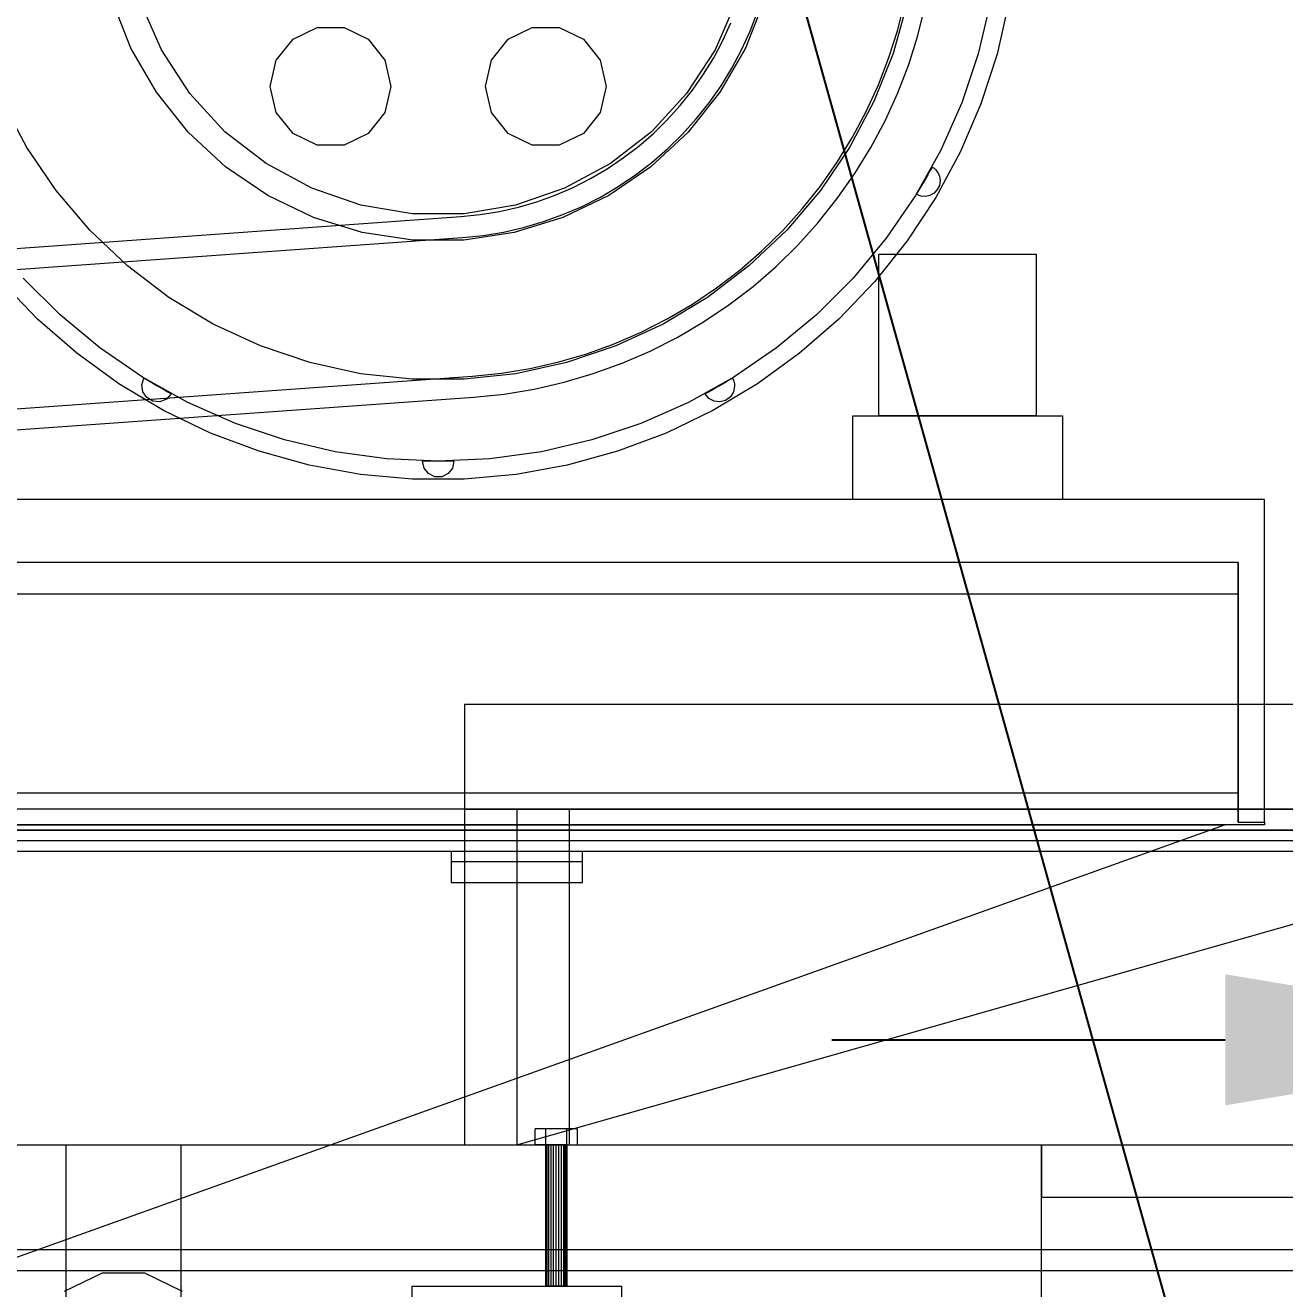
# Model space of a CAD drawing. Header units: millimetres. Extents: x -191664 to 191490, y -197311 to 10263.
# Drawn here: x 26940.8 to 27420.9, y 1087.1 to 1568.9 of the extents above; entities that cross this region are included whole.
import ezdxf

# ---------------------------------------------------------------- set-up
doc = ezdxf.new("R2010")
doc.units = ezdxf.units.MM
for name, color, linetype, lineweight in [('COTAS_P', 1, 'Continuous', 0), ('COTAS_R', 1, 'Continuous', 0), ('lateral_briquetadora', 7, 'Continuous', 0), ('lateral_C05', 7, 'Continuous', 0)]:
    doc.layers.add(name, color=color, linetype=linetype, lineweight=lineweight)
doc.dimstyles.new('PLANTA_100', dxfattribs={"dimtxt": 250, "dimasz": 150, "dimexe": 150, "dimexo": 80, "dimgap": 100, "dimtad": 1, "dimtih": 1, "dimtoh": 1, "dimdec": 1, "dimdsep": 46, "dimcen": 0.09, "dimclrd": 1, "dimclre": 1, "dimclrt": 1, "dimadec": 0, "dimazin": 0, "dimtfac": 1, "dimtdec": 4, "dimtofl": 0, "dimtmove": 0, "dimatfit": 3, "dimfxl": 1, "dimtolj": 1, "dimtzin": 0, "dimarcsym": 0})

# ---------------------------------------------------------------- blocks, each defined once
blk = doc.blocks.new('*D8')
at = {"layer": 'COTAS_P', "color": 1, "lineweight": -2, "transparency": 16777216}
for p, q in [((25128.19, 1262), (25128.19, 2132)), ((27628.19, 1262), (27628.19, 2132)), ((25278.19, 1982), (27478.19, 1982))]:
    blk.add_line(p, q, dxfattribs=at)
at = {"layer": 'COTAS_P', "color": 1, "transparency": 16777216}
for points in [[(25278.19, 2007), (25278.19, 1957), (25128.19, 1982)], [(27478.19, 2007), (27478.19, 1957), (27628.19, 1982)]]:
    blk.add_solid(points, dxfattribs=at)
at = {"layer": 'Defpoints', "color": 0, "transparency": 16777216}
for p in [(27628.19, 1982), (25128.19, 1182), (27628.19, 1182)]:
    blk.add_point(p, dxfattribs=at)
blk = doc.blocks.new('*D9')
at = {"layer": 'COTAS_P', "color": 1, "lineweight": -2, "transparency": 16777216}
for p, q in [((36895.57, 3577.04), (36661.27, 4414.9)), ((27369.68, 1660.84), (36557.21, 4230.05)), ((27419.12, 927.04), (27184.82, 1764.9))]:
    blk.add_line(p, q, dxfattribs=at)
at = {"layer": 'COTAS_P', "color": 1, "transparency": 16777216}
for points in [[(36550.48, 4254.12), (36563.94, 4205.97), (36701.67, 4270.44)], [(27362.94, 1684.92), (27376.41, 1636.76), (27225.22, 1620.44)]]:
    blk.add_solid(points, dxfattribs=at)
at = {"layer": 'Defpoints', "color": 0, "transparency": 16777216}
for p in [(36701.67, 4270.44), (36917.12, 3500), (27440.67, 850)]:
    blk.add_point(p, dxfattribs=at)
blk = doc.blocks.new('*D27')
at = {"layer": 'COTAS_R', "color": 1, "lineweight": -2, "transparency": 16777216}
for p, q in [((27248.19, 1182), (27398.19, 1182)), ((27628.1, 1182), (27628.28, 1182)), ((27628.19, 1181.91), (27628.19, 1182.09))]:
    blk.add_line(p, q, dxfattribs=at)
at = {"layer": 'COTAS_R', "color": 1, "transparency": 16777216}
blk.add_solid([(27398.19, 1207), (27398.19, 1157), (27548.19, 1182)], dxfattribs=at)
at = {"layer": 'Defpoints', "color": 0, "transparency": 16777216}
for p in [(27548.19, 1182), (27708.19, 1182)]:
    blk.add_point(p, dxfattribs=at)

msp = doc.modelspace()

# ---------------------------------------------------------------- linework, layer by layer
at = {"layer": 'lateral_briquetadora', "color": 9, "true_color": 0xb9c3c2}
for p, q in [((26981.06, 1560.2), (26973.96, 1578.28)), ((26992.65, 1559.49), (26984.69, 1577.64)), ((27211.68, 1577.64), (27203.72, 1559.49)), ((27222.41, 1578.28), (27215.31, 1560.2)), ((27273.35, 1567.18), (27276.04, 1577.99)), ((27281.05, 1565.01), (27283.86, 1576.29)), ((27042.85, 1563.57), (27052.07, 1568.01)), ((27052.07, 1568.01), (27062.3, 1568.01)), ((27062.3, 1568.01), (27071.53, 1563.57)), ((27124.85, 1563.57), (27134.07, 1568.01)), ((27134.07, 1568.01), (27144.3, 1568.01)), ((27144.3, 1568.01), (27153.53, 1563.57)), ((27270, 1556.56), (27273.35, 1567.18)), ((27036.46, 1555.57), (27042.85, 1563.57)), ((27071.53, 1563.57), (27077.91, 1555.57)), ((27118.46, 1555.57), (27124.85, 1563.57)), ((27153.53, 1563.57), (27159.91, 1555.57)), ((27277.55, 1553.92), (27281.05, 1565.01)), ((26990.78, 1543.37), (26981.06, 1560.2)), ((27003.49, 1542.89), (26992.65, 1559.49)), ((27203.72, 1559.49), (27192.88, 1542.89)), ((27215.31, 1560.2), (27205.6, 1543.37)), ((27266, 1546.16), (27270, 1556.56)), ((27034.19, 1545.59), (27036.46, 1555.57)), ((27077.91, 1555.57), (27080.19, 1545.59)), ((27116.19, 1545.59), (27118.46, 1555.57)), ((27159.91, 1555.57), (27162.19, 1545.59)), ((27273.38, 1543.07), (27277.55, 1553.92)), ((27002.89, 1528.18), (26990.78, 1543.37)), ((27016.91, 1528.31), (27003.49, 1542.89)), ((27036.46, 1535.61), (27034.19, 1545.59)), ((27080.19, 1545.59), (27077.91, 1535.61)), ((27118.46, 1535.61), (27116.19, 1545.59)), ((27162.19, 1545.59), (27159.91, 1535.61)), ((27192.88, 1542.89), (27179.46, 1528.31)), ((27205.6, 1543.37), (27193.48, 1528.18)), ((27261.38, 1536.03), (27266, 1546.16)), ((27268.55, 1532.49), (27273.38, 1543.07)), ((27042.85, 1527.6), (27036.46, 1535.61)), ((27077.91, 1535.61), (27071.53, 1527.6)), ((27124.85, 1527.6), (27118.46, 1535.61)), ((27159.91, 1535.61), (27153.53, 1527.6)), ((27256.15, 1526.2), (27261.38, 1536.03)), ((27263.09, 1522.22), (27268.55, 1532.49)), ((27017.13, 1514.96), (27002.89, 1528.18)), ((27032.55, 1516.14), (27016.91, 1528.31)), ((27052.07, 1523.16), (27042.85, 1527.6)), ((27071.53, 1527.6), (27062.3, 1523.16)), ((27134.07, 1523.16), (27124.85, 1527.6)), ((27153.53, 1527.6), (27144.3, 1523.16)), ((27179.46, 1528.31), (27163.82, 1516.14)), ((27193.48, 1528.18), (27179.24, 1514.96)), ((27062.3, 1523.16), (27052.07, 1523.16)), ((27144.3, 1523.16), (27134.07, 1523.16)), ((27250.32, 1516.7), (27256.15, 1526.2)), ((27257.01, 1512.31), (27263.09, 1522.22)), ((27033.19, 1504.02), (27017.13, 1514.96)), ((27049.98, 1506.71), (27032.55, 1516.14)), ((27163.82, 1516.14), (27146.39, 1506.71)), ((27179.24, 1514.96), (27163.19, 1504.02)), ((27243.93, 1507.58), (27250.32, 1516.7)), ((27250.33, 1502.79), (27257.01, 1512.31)), ((27050.69, 1495.59), (27033.19, 1504.02)), ((27068.73, 1500.27), (27049.98, 1506.71)), ((27146.39, 1506.71), (27127.64, 1500.27)), ((27163.19, 1504.02), (27145.68, 1495.59)), ((27236.98, 1498.87), (27243.93, 1507.58)), ((27088.28, 1497.01), (27068.73, 1500.27)), ((27127.64, 1500.27), (27108.1, 1497.01)), ((27229.52, 1490.6), (27236.98, 1498.87)), ((27243.08, 1493.7), (27250.33, 1502.79)), ((27069.26, 1489.86), (27050.69, 1495.59)), ((27108.1, 1497.01), (27088.28, 1497.01)), ((27145.68, 1495.59), (27127.11, 1489.86)), ((27235.3, 1485.07), (27243.08, 1493.7)), ((27088.47, 1486.96), (27069.26, 1489.86)), ((27127.11, 1489.86), (27107.9, 1486.96)), ((27221.57, 1482.81), (27229.52, 1490.6)), ((27107.9, 1486.96), (27088.47, 1486.96)), ((27226.99, 1476.93), (27235.3, 1485.07)), ((27213.15, 1475.51), (27221.57, 1482.81)), ((27204.31, 1468.74), (27213.15, 1475.51)), ((27218.21, 1469.31), (27226.99, 1476.93)), ((27195.07, 1462.53), (27204.31, 1468.74)), ((27208.97, 1462.24), (27218.21, 1469.31)), ((27185.46, 1456.89), (27195.07, 1462.53)), ((27199.32, 1455.76), (27208.97, 1462.24)), ((27175.53, 1451.85), (27185.46, 1456.89)), ((27189.3, 1449.87), (27199.32, 1455.76)), ((27165.31, 1447.43), (27175.53, 1451.85)), ((27154.83, 1443.64), (27165.31, 1447.43)), ((27178.93, 1444.61), (27189.3, 1449.87)), ((27144.15, 1440.5), (27154.83, 1443.64)), ((27168.26, 1439.99), (27178.93, 1444.61)), ((27111.22, 1435.07), (27122.3, 1436.2)), ((27122.3, 1436.2), (27133.29, 1438.02)), ((27133.29, 1438.02), (27144.15, 1440.5)), ((27146.17, 1432.76), (27157.32, 1436.04)), ((27157.32, 1436.04), (27168.26, 1439.99)), ((25354.11, 1308.93), (27111.22, 1435.07)), ((27134.83, 1430.17), (27146.17, 1432.76)), ((25354.68, 1300.95), (27111.79, 1427.09)), ((27111.79, 1427.09), (27123.36, 1428.27)), ((27123.36, 1428.27), (27134.83, 1430.17))]:
    msp.add_line(p, q, dxfattribs=at)
at = {"layer": 'lateral_briquetadora', "color": 127, "true_color": 0x587e77}
for p, q in [((27276.91, 1577.26), (27271.61, 1558.17)), ((27308.54, 1577.28), (27304.02, 1558.04)), ((27315.64, 1577.14), (27311.22, 1557.81)), ((27271.61, 1558.17), (27264.27, 1539.76)), ((27304.02, 1558.04), (27297.74, 1539.29)), ((27311.22, 1557.81), (27305.09, 1538.95)), ((26941.38, 1522.25), (26932.1, 1539.76)), ((27264.27, 1539.76), (27254.99, 1522.25)), ((27297.74, 1539.29), (27289.75, 1521.21)), ((27305.09, 1538.95), (27297.3, 1520.71)), ((26952.5, 1505.85), (26941.38, 1522.25)), ((27254.99, 1522.25), (27243.87, 1505.85)), ((27289.75, 1521.21), (27280.13, 1503.94)), ((27297.3, 1520.71), (27287.9, 1503.25)), ((27285.62, 1513.33), (27284.79, 1511.83)), ((27286.44, 1514.84), (27285.62, 1513.33)), ((27286.44, 1514.84), (27287.2, 1514.34)), ((27287.2, 1514.34), (27287.87, 1513.72)), ((27287.87, 1513.72), (27288.45, 1513.02)), ((27288.45, 1513.02), (27288.91, 1512.24)), ((27283.09, 1508.86), (27282.22, 1507.38)), ((27283.94, 1510.34), (27283.09, 1508.86)), ((27284.79, 1511.83), (27283.94, 1510.34)), ((27288.91, 1512.24), (27289.24, 1511.39)), ((27289.24, 1511.39), (27289.45, 1510.51)), ((27289.52, 1509.6), (27289.25, 1507.82)), ((27289.45, 1510.51), (27289.52, 1509.6)), ((26965.33, 1490.75), (26952.5, 1505.85)), ((27243.87, 1505.85), (27231.04, 1490.75)), ((27280.13, 1503.94), (27268.96, 1487.64)), ((27281.34, 1505.91), (27280.44, 1504.45)), ((27282.11, 1503.77), (27280.44, 1504.45)), ((27282.22, 1507.38), (27281.34, 1505.91)), ((27283.9, 1503.61), (27282.11, 1503.77)), ((27285.66, 1504), (27283.9, 1503.61)), ((27287.23, 1504.89), (27285.66, 1504)), ((27288.46, 1506.2), (27287.23, 1504.89)), ((27289.25, 1507.82), (27288.46, 1506.2)), ((27287.9, 1503.25), (27276.98, 1486.7)), ((26979.71, 1477.12), (26965.33, 1490.75)), ((27231.04, 1490.75), (27216.66, 1477.12)), ((27268.96, 1487.64), (27256.33, 1472.43)), ((27276.98, 1486.7), (27264.62, 1471.2)), ((27266.19, 1420), (27266.19, 1481.6)), ((27266.19, 1481.6), (27326.19, 1481.6)), ((27326.19, 1481.6), (27326.19, 1420)), ((26995.49, 1465.13), (26979.71, 1477.12)), ((27216.66, 1477.12), (27200.88, 1465.13)), ((26945.46, 1456.86), (26931.76, 1471.2)), ((26954.02, 1458.45), (26940.04, 1472.43)), ((27256.33, 1472.43), (27242.36, 1458.45)), ((27264.62, 1471.2), (27250.91, 1456.86)), ((27012.47, 1454.92), (26995.49, 1465.13)), ((27200.88, 1465.13), (27183.91, 1454.92)), ((26960.4, 1443.82), (26945.46, 1456.86)), ((26969.22, 1445.82), (26954.02, 1458.45)), ((27242.36, 1458.45), (27227.15, 1445.82)), ((27250.91, 1456.86), (27235.98, 1443.82)), ((27030.45, 1446.6), (27012.47, 1454.92)), ((27183.91, 1454.92), (27165.92, 1446.6)), ((26985.53, 1434.65), (26969.22, 1445.82)), ((27049.23, 1440.27), (27030.45, 1446.6)), ((27165.92, 1446.6), (27147.14, 1440.27)), ((27227.15, 1445.82), (27210.84, 1434.65)), ((26976.44, 1432.16), (26960.4, 1443.82)), ((27235.98, 1443.82), (27219.93, 1432.16)), ((27068.58, 1436.01), (27049.23, 1440.27)), ((27088.28, 1433.87), (27068.58, 1436.01)), ((27127.79, 1436.01), (27108.09, 1433.87)), ((27147.14, 1440.27), (27127.79, 1436.01)), ((26993.46, 1421.99), (26976.44, 1432.16)), ((26985.21, 1431.78), (26986.03, 1434.34)), ((26985.59, 1429.11), (26985.21, 1431.78)), ((27002.8, 1425.04), (26985.53, 1434.65)), ((26987.5, 1433.45), (26986.03, 1434.34)), ((26988.97, 1432.57), (26987.5, 1433.45)), ((26990.45, 1431.7), (26988.97, 1432.57)), ((26991.93, 1430.84), (26990.45, 1431.7)), ((27108.09, 1433.87), (27088.28, 1433.87)), ((27210.84, 1434.65), (27193.57, 1425.04)), ((27219.93, 1432.16), (27202.91, 1421.99)), ((27205.93, 1431.7), (27204.44, 1430.84)), ((27207.41, 1432.57), (27205.93, 1431.7)), ((27208.88, 1433.45), (27207.41, 1432.57)), ((27210.34, 1434.34), (27208.88, 1433.45)), ((27210.34, 1434.34), (27210.56, 1433.94)), ((27210.56, 1433.94), (27210.75, 1433.52)), ((27210.75, 1433.52), (27210.91, 1433.08)), ((27211.19, 1431.27), (27210.77, 1429.07)), ((27210.91, 1433.08), (27211.03, 1432.64)), ((27211.03, 1432.64), (27211.12, 1432.19)), ((27211.12, 1432.19), (27211.17, 1431.73)), ((27211.17, 1431.73), (27211.19, 1431.27)), ((26987.1, 1426.88), (26985.59, 1429.11)), ((26989.43, 1425.53), (26987.1, 1426.88)), ((26993.42, 1430), (26991.93, 1430.84)), ((26994.62, 1426.35), (26992.12, 1425.34)), ((26994.92, 1429.16), (26993.42, 1430)), ((26996.42, 1428.34), (26994.62, 1426.35)), ((26996.42, 1428.34), (26994.92, 1429.16)), ((27201.45, 1429.16), (27199.95, 1428.34)), ((27201.39, 1426.62), (27199.95, 1428.34)), ((27203.36, 1425.56), (27201.39, 1426.62)), ((27202.95, 1430), (27201.45, 1429.16)), ((27204.44, 1430.84), (27202.95, 1430)), ((27209.57, 1427.17), (27207.76, 1425.85)), ((27210.77, 1429.07), (27209.57, 1427.17)), ((26992.12, 1425.34), (26989.43, 1425.53)), ((27011.33, 1413.38), (26993.46, 1421.99)), ((27020.88, 1417.05), (27002.8, 1425.04)), ((27193.57, 1425.04), (27175.49, 1417.05)), ((27202.91, 1421.99), (27185.05, 1413.38)), ((27205.59, 1425.28), (27203.36, 1425.56)), ((27207.76, 1425.85), (27205.59, 1425.28)), ((27039.62, 1410.77), (27020.88, 1417.05)), ((27175.49, 1417.05), (27156.75, 1410.77)), ((27256.19, 1420), (27336.19, 1420)), ((27256.19, 1388), (27256.19, 1420)), ((27326.19, 1420), (27266.19, 1420)), ((27336.19, 1420), (27336.19, 1388)), ((27029.89, 1406.42), (27011.33, 1413.38)), ((27185.05, 1413.38), (27166.48, 1406.42)), ((27058.86, 1406.24), (27039.62, 1410.77)), ((27156.75, 1410.77), (27137.51, 1406.24)), ((27049.01, 1401.14), (27029.89, 1406.42)), ((27078.44, 1403.51), (27058.86, 1406.24)), ((27098.19, 1402.6), (27078.44, 1403.51)), ((27092.19, 1402.67), (27092.19, 1402.68)), ((27093.9, 1402.64), (27092.19, 1402.68)), ((27092.19, 1402.66), (27092.19, 1402.67)), ((27092.19, 1402.65), (27092.19, 1402.66)), ((27092.19, 1402.64), (27092.19, 1402.65)), ((27092.19, 1402.62), (27092.19, 1402.64)), ((27092.19, 1402.61), (27092.19, 1402.62)), ((27092.19, 1402.6), (27092.19, 1402.61)), ((27092.78, 1400), (27092.19, 1402.6)), ((27095.62, 1402.62), (27093.9, 1402.64)), ((27097.33, 1402.6), (27095.62, 1402.62)), ((27099.04, 1402.6), (27097.33, 1402.6)), ((27117.93, 1403.51), (27098.19, 1402.6)), ((27100.76, 1402.62), (27099.04, 1402.6)), ((27102.47, 1402.64), (27100.76, 1402.62)), ((27104.19, 1402.68), (27102.47, 1402.64)), ((27104.19, 1402.6), (27103.59, 1400)), ((27104.19, 1402.68), (27104.19, 1402.67)), ((27104.19, 1402.67), (27104.19, 1402.66)), ((27104.19, 1402.66), (27104.19, 1402.65)), ((27104.19, 1402.65), (27104.19, 1402.64)), ((27104.19, 1402.64), (27104.19, 1402.62)), ((27104.19, 1402.62), (27104.19, 1402.61)), ((27104.19, 1402.61), (27104.19, 1402.6)), ((27137.51, 1406.24), (27117.93, 1403.51)), ((27166.48, 1406.42), (27147.36, 1401.14)), ((27068.52, 1397.6), (27049.01, 1401.14)), ((27088.27, 1395.82), (27068.52, 1397.6)), ((27094.45, 1397.91), (27092.78, 1400)), ((27096.85, 1396.75), (27094.45, 1397.91)), ((27101.93, 1397.91), (27099.52, 1396.75)), ((27103.59, 1400), (27101.93, 1397.91)), ((27127.85, 1397.6), (27108.1, 1395.82)), ((27147.36, 1401.14), (27127.85, 1397.6)), ((27108.1, 1395.82), (27088.27, 1395.82)), ((27099.52, 1396.75), (27096.85, 1396.75)), ((27336.19, 1388), (27256.19, 1388))]:
    msp.add_line(p, q, dxfattribs=at)
at = {"layer": 'lateral_briquetadora', "color": 117, "true_color": 0x376c5b}
for p, q in [((27217.13, 1566.67), (27219.96, 1574.04)), ((27206.68, 1563.03), (27209.76, 1569.77)), ((27213.86, 1559.49), (27217.13, 1566.67)), ((27203.2, 1556.5), (27206.68, 1563.03)), ((27199.33, 1550.19), (27203.2, 1556.5)), ((27210.15, 1552.52), (27213.86, 1559.49)), ((27206.02, 1545.79), (27210.15, 1552.52)), ((27195.08, 1544.12), (27199.33, 1550.19)), ((27190.46, 1538.33), (27195.08, 1544.12)), ((27201.48, 1539.33), (27206.02, 1545.79)), ((27185.5, 1532.83), (27190.46, 1538.33)), ((27196.56, 1533.16), (27201.48, 1539.33)), ((27180.22, 1527.65), (27185.5, 1532.83)), ((27191.28, 1527.3), (27196.56, 1533.16)), ((27174.62, 1522.8), (27180.22, 1527.65)), ((27168.74, 1518.3), (27174.62, 1522.8)), ((27185.64, 1521.77), (27191.28, 1527.3)), ((27162.6, 1514.17), (27168.74, 1518.3)), ((27179.68, 1516.6), (27185.64, 1521.77)), ((27156.21, 1510.42), (27162.6, 1514.17)), ((27173.41, 1511.8), (27179.68, 1516.6)), ((27149.61, 1507.07), (27156.21, 1510.42)), ((27166.85, 1507.39), (27173.41, 1511.8)), ((27135.85, 1501.61), (27142.81, 1504.13)), ((27142.81, 1504.13), (27149.61, 1507.07)), ((27153.01, 1499.83), (27160.05, 1503.4)), ((27160.05, 1503.4), (27166.85, 1507.39)), ((27121.52, 1497.87), (27128.74, 1499.52)), ((27128.74, 1499.52), (27135.85, 1501.61)), ((27145.76, 1496.69), (27153.01, 1499.83)), ((25349.74, 1369.77), (27106.85, 1495.91)), ((27106.85, 1495.91), (27114.22, 1496.67)), ((27114.22, 1496.67), (27121.52, 1497.87)), ((27130.76, 1491.78), (27138.34, 1494.01)), ((27138.34, 1494.01), (27145.76, 1496.69)), ((27115.28, 1488.74), (27123.07, 1490.02)), ((27123.07, 1490.02), (27130.76, 1491.78)), ((25350.31, 1361.79), (27107.42, 1487.93)), ((27107.42, 1487.93), (27115.28, 1488.74))]:
    msp.add_line(p, q, dxfattribs=at)
at = {"layer": 'lateral_briquetadora', "color": 252, "true_color": 0x7f959c}
for p, q in [((27413.19, 1388), (26783.19, 1388)), ((27413.19, 1265), (27413.19, 1388)), ((27403.19, 1364), (26783.19, 1364)), ((27403.19, 1364), (27403.19, 1265)), ((27403.19, 1352), (27403.19, 1364)), ((27403.19, 1352), (26783.19, 1352)), ((27403.19, 1276), (27403.19, 1352)), ((27403.19, 1276), (26783.19, 1276)), ((27403.19, 1265), (27403.19, 1276)), ((27413.19, 1264), (26783.19, 1264)), ((26828.19, 1264), (27398.19, 1264)), ((27398.19, 1264), (26828.19, 1060)), ((27403.19, 1265), (27413.19, 1265)), ((27413.19, 1265), (27413.19, 1264))]:
    msp.add_line(p, q, dxfattribs=at)
at = {"layer": 'lateral_C05', "color": 251, "true_color": 0x596770}
for p, q in [((27108.19, 1310), (28033.19, 1310)), ((27108.19, 1310), (27108.19, 1270)), ((27108.19, 1270), (27148.19, 1270)), ((27108.19, 1270), (27108.19, 1142)), ((27108.19, 1270), (28033.19, 1270)), ((27128.19, 1142), (27578.19, 1270)), ((27578.19, 1270), (27128.19, 1270)), ((27128.19, 1270), (27128.19, 1142)), ((27148.19, 1142), (27148.19, 1270)), ((25038.19, 1142), (27328.19, 1142)), ((27328.19, 1082), (27328.19, 1142)), ((27328.19, 1142), (27718.19, 1142)), ((27328.19, 1142), (27328.19, 1122)), ((27328.19, 1122), (27718.19, 1122)), ((27088.19, 1088), (27168.19, 1088)), ((27088.19, 1088), (27088.19, 1082)), ((27168.19, 1082), (27168.19, 1088))]:
    msp.add_line(p, q, dxfattribs=at)
at = {"layer": 'lateral_C05', "color": 117, "true_color": 0x376c5b}
for p, q in [((27628.19, 1270), (25128.19, 1270)), ((27628.19, 1262), (25128.19, 1262)), ((25128.19, 1102), (27628.19, 1102)), ((25128.19, 1094), (27628.19, 1094))]:
    msp.add_line(p, q, dxfattribs=at)
at = {"layer": 'lateral_C05', "color": 254, "true_color": 0xe8e8df}
msp.add_line((25218.19, 1262), (27538.19, 1262), dxfattribs=at)
at = {"layer": 'lateral_C05', "color": 253, "true_color": 0xabb4b8}
for p, q in [((25218.19, 1258), (27538.19, 1258)), ((25218.19, 1254), (27538.19, 1254))]:
    msp.add_line(p, q, dxfattribs=at)
at = {"layer": 'lateral_C05', "color": 250, "true_color": 0x30363a}
for p, q in [((27103.19, 1254), (27153.19, 1254)), ((27103.19, 1254), (27103.19, 1250)), ((27153.19, 1250), (27153.19, 1254))]:
    msp.add_line(p, q, dxfattribs=at)
at = {"layer": 'lateral_C05', "color": 251, "true_color": 0x5c6a72}
for p, q in [((27103.19, 1250), (27153.19, 1250)), ((27103.19, 1250), (27103.19, 1242)), ((27153.19, 1242), (27153.19, 1250)), ((27103.19, 1242), (27153.19, 1242)), ((27108.19, 1242), (27148.19, 1242)), ((27108.19, 1242), (27108.19, 1142)), ((27148.19, 1142), (27148.19, 1242)), ((26956.19, 1142), (27000.19, 1142)), ((26956.19, 1142), (26956.19, 1076.25)), ((27000.19, 1076.25), (27000.19, 1142)), ((27108.19, 1142), (27148.19, 1142))]:
    msp.add_line(p, q, dxfattribs=at)
at = {"layer": 'lateral_C05', "color": 9, "true_color": 0xb4bbc0}
for p, q in [((27139.19, 1148), (27135.19, 1148)), ((27135.19, 1142), (27135.19, 1148)), ((27147.19, 1148), (27139.19, 1148)), ((27139.19, 1142), (27139.19, 1148)), ((27151.19, 1148), (27147.19, 1148)), ((27147.19, 1142), (27147.19, 1148)), ((27151.19, 1148), (27151.19, 1142)), ((27139.19, 1142), (27135.19, 1142)), ((27139.32, 1142), (27139.19, 1142)), ((27139.19, 1088), (27139.19, 1142)), ((27147.19, 1142), (27139.19, 1142)), ((27139.72, 1142), (27139.32, 1142)), ((27139.32, 1088), (27139.32, 1142)), ((27140.36, 1142), (27139.72, 1142)), ((27139.72, 1088), (27139.72, 1142)), ((27141.19, 1142), (27140.36, 1142)), ((27140.36, 1088), (27140.36, 1142)), ((27142.15, 1142), (27141.19, 1142)), ((27141.19, 1088), (27141.19, 1142)), ((27143.19, 1142), (27142.15, 1142)), ((27142.15, 1088), (27142.15, 1142)), ((27144.22, 1142), (27143.19, 1142)), ((27143.19, 1088), (27143.19, 1142)), ((27145.19, 1142), (27144.22, 1142)), ((27144.22, 1088), (27144.22, 1142)), ((27146.02, 1142), (27145.19, 1142)), ((27145.19, 1088), (27145.19, 1142)), ((27146.65, 1142), (27146.02, 1142)), ((27146.02, 1088), (27146.02, 1142)), ((27147.05, 1142), (27146.65, 1142)), ((27146.65, 1088), (27146.65, 1142)), ((27147.19, 1142), (27147.05, 1142)), ((27147.05, 1088), (27147.05, 1142)), ((27147.19, 1142), (27147.19, 1088)), ((27147.19, 1142), (27151.19, 1142)), ((27139.32, 1088), (27139.19, 1088)), ((27139.72, 1088), (27139.32, 1088)), ((27140.36, 1088), (27139.72, 1088)), ((27141.19, 1088), (27140.36, 1088)), ((27142.15, 1088), (27141.19, 1088)), ((27143.19, 1088), (27142.15, 1088)), ((27144.22, 1088), (27143.19, 1088)), ((27145.19, 1088), (27144.22, 1088)), ((27146.02, 1088), (27145.19, 1088)), ((27146.65, 1088), (27146.02, 1088)), ((27147.05, 1088), (27146.65, 1088)), ((27147.05, 1088), (27147.19, 1088))]:
    msp.add_line(p, q, dxfattribs=at)
at = {"layer": 'lateral_C05', "color": 9, "true_color": 0xb9c3c2}
for p, q in [((26955.74, 1086.15), (26970.18, 1093.1)), ((26970.18, 1093.1), (26986.2, 1093.1)), ((26986.2, 1093.1), (27000.63, 1086.15))]:
    msp.add_line(p, q, dxfattribs=at)

# ---------------------------------------------------------------- dimensions: what is measured, and where the dimension line sits
at = {"layer": 'COTAS_P'}
for p1, p2, picture, middle in [((27440.67, 850), (36917.12, 3500), '*D9', (31963.44, 2945.44)), ((25128.19, 1182), (27628.19, 1182), '*D8', (26378.19, 1982))]:
    dim = msp.add_aligned_dim(p1=p1, p2=p2, distance=800, text='<> P', dimstyle='PLANTA_100', dxfattribs=at)
    dim.commit()
    dim.dimension.update_dxf_attribs({"geometry": picture, "text_midpoint": middle})
at = {"layer": 'COTAS_R'}
dim = msp.add_diameter_dim_2p(p1=(27708.19, 1182), p2=(27548.19, 1182), text='<> R', dimstyle='PLANTA_100', dxfattribs=at)
dim.commit()
dim.dimension.update_dxf_attribs({"geometry": '*D27', "text_midpoint": (27248.19, 1182)})

doc.saveas('drawing.dxf')
